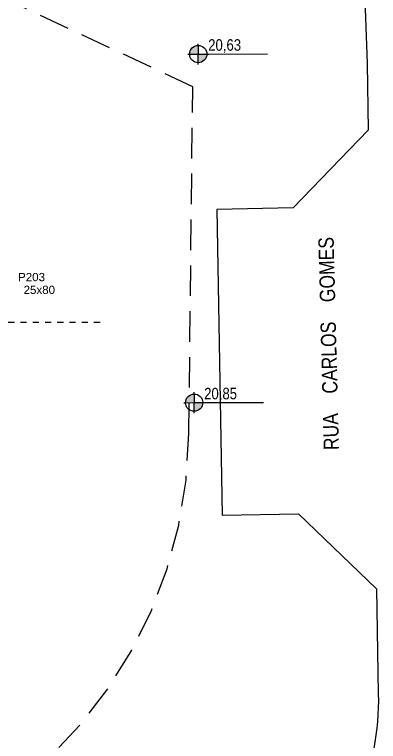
# Model space of a CAD drawing. Header units: metres. Extents: x -133 to 570, y -18 to 184.
# Drawn here: x 45.19 to 51.14, y -3.64 to 8.24 of the extents above; entities that cross this region are included whole.
import ezdxf

# ---------------------------------------------------------------- set-up
doc = ezdxf.new("R2010")
doc.units = ezdxf.units.M
doc.linetypes.add('DASHEDX2', pattern=[1.5, 1, -0.5])
doc.linetypes.add('ESTILO_TQS_0004', pattern=[1.12, 0.5, -0.2, 0.01, -0.2, 0.01, -0.2])
for name, color, linetype in [('12', 232, 'Continuous'), ('205', 232, 'ESTILO_TQS_0004'), ('9', 232, 'Continuous'), ('ARQ-AUX2', 2, 'Continuous'), ('ARQ-DIM', 2, 'Continuous'), ('ARQ-PRJ', 7, 'DASHEDX2'), ('ARQ-SIM', 1, 'Continuous')]:
    doc.layers.add(name, color=color, linetype=linetype)
doc.styles.add('Adesa', font='ARIALN.TTF')
doc.styles.get("Standard").update_dxf_attribs({"font": 'arial.ttf'})

# ---------------------------------------------------------------- blocks, each defined once
blk = doc.blocks.new('ADESA-SIMB NIVEL PLAN')
h = blk.add_hatch(color=256)
h.dxf.hatch_style = 1
edge = h.paths.add_edge_path()
edge.add_ellipse((-0.038, 0), major_axis=(-0.133, 0.133), ratio=1, start_angle=315.0639, end_angle=405.0639)
edge.add_line((-0.226, 0), (-0.038, 0))
edge.add_line((-0.038, 0), (-0.038, 0.189))
edge = h.paths.add_edge_path()
edge.add_ellipse((-0.038, 0), major_axis=(-0.133, 0.133), ratio=1, start_angle=495.0639, end_angle=585.0639)
edge.add_line((0.151, 0), (-0.038, 0))
edge.add_line((-0.038, 0), (-0.038, -0.189))
for p, q in [((-0.038, 0.189), (-0.038, 0.226)), ((-0.038, 0.189), (-0.038, 0)), ((-0.038, 0), (0.151, 0)), ((-0.038, 0), (0.151, 0)), ((0.151, 0), (0.189, 0)), ((-0.264, 0), (-0.226, 0)), ((-0.226, 0), (-0.038, 0)), ((-0.038, -0.189), (-0.038, 0)), ((-0.037, -0.227), (-0.038, -0.189))]:
    blk.add_line(p, q)
blk.add_lwpolyline([(0.157, 0), (1.472, 0)])
blk.add_ellipse((-0.038, 0), major_axis=(-0.133, 0.133), ratio=1, start_param=3.928105432082424, end_param=10.21129073926201)
at = {"color": 3, "style": 'Adesa'}
for p in [(0.18, 0.072), (0.18, -0.298)]:
    blk.add_attdef('100.00', p, '', height=0.25, rotation=0.0639, dxfattribs=at)
blk = doc.blocks.new('terreno + circ vert')
at = {"layer": 'ARQ-AUX2'}
blk.add_lwpolyline([(50.6534, 15.6421), (50.954, 7.4395), (50.9733, 6.3505), (49.7456, 5.0785), (48.4958, 5.0564), (48.5844, 0.0551), (49.8343, 0.0772), (51.1062, -1.1505), (51.1366, -2.868, -0.4190878), (46.6423, -7.4477), (41.7571, -7.4531), (40.5424, -6.2398), (40.5424, -5.025), (-9.4576, -5.025)], format="xyb", dxfattribs=at)
at = {"layer": 'ARQ-PRJ', "color": 1, "ltscale": 0.5}
blk.add_lwpolyline([(48.0419, 1.3908), (48.1056, 7.0609), (42.945, 9.4812), (35.5548, 12.9472), (27.5061, 16.8929), (22.1014, 19.5405), (15.0017, 23.0148), (8.3251, 26.282), (0.4895, 30.0914), (-5.8932, 33.2362), (-12.2759, 36.3811), (-18.9156, 39.6675), (-31.5995, 31.2229), (-104.3835, 0.8491), (-104.1403, -6.025), (40.5424, -6.025, 0.4109303)], format="xyb", close=True, dxfattribs=at)
at = {"layer": 'ARQ-SIM'}
ref = blk.add_blockref('ADESA-SIMB NIVEL PLAN', (48.2225, 7.5952), dxfattribs=dict(at, xscale=0.7499999999999999, yscale=0.7499999999999999, zscale=0.7499999999999999, rotation=0.07506035329099373))
ref.add_attrib('100.00', '20,63', (48.3573, 7.6497), dxfattribs={"layer": '0', "color": 3, "height": 0.1875, "rotation": 0.13892, "style": 'Adesa'})
ref = blk.add_blockref('ADESA-SIMB NIVEL PLAN', (48.1565, 1.8955), dxfattribs=dict(at, xscale=0.7499999999999999, yscale=0.7499999999999999, zscale=0.7499999999999999, rotation=0.07506035329099373))
ref.add_attrib('100.00', '20,85', (48.2913, 1.9499), dxfattribs={"layer": '0', "color": 3, "height": 0.1875, "rotation": 0.13892, "style": 'Adesa'})
at = {"color": 2, "style": 'Adesa'}
blk.add_text('RUA    CARLOS    GOMES', height=0.25, rotation=91.46171, dxfattribs=at).set_placement((50.4949, 1.1231))
blk = doc.blocks.new('EST-LO-6-5S1-R00')
at = {"layer": '205'}
blk.add_line((4659.154326, 320.486758), (-3743.509623, 320.486758), dxfattribs=at)
at = {"layer": '12', "linetype": 'Continuous'}
blk.add_text('25x80', height=13.5, dxfattribs=at).set_placement((4534.15626, 367.242073))
at = {"layer": '9', "linetype": 'Continuous'}
blk.add_text('P203', height=13.5, dxfattribs=at).set_placement((4525.121718, 388.15312))

msp = doc.modelspace()

# ---------------------------------------------------------------- block references
at = {"linetype": 'Continuous', "xscale": 0.01, "yscale": 0.01, "zscale": 0.01}
msp.add_blockref('EST-LO-6-5S1-R00', (0, 0), dxfattribs=at)
at = {"layer": 'ARQ-DIM'}
msp.add_blockref('terreno + circ vert', (0, 0), dxfattribs=at)

doc.saveas('drawing.dxf')
